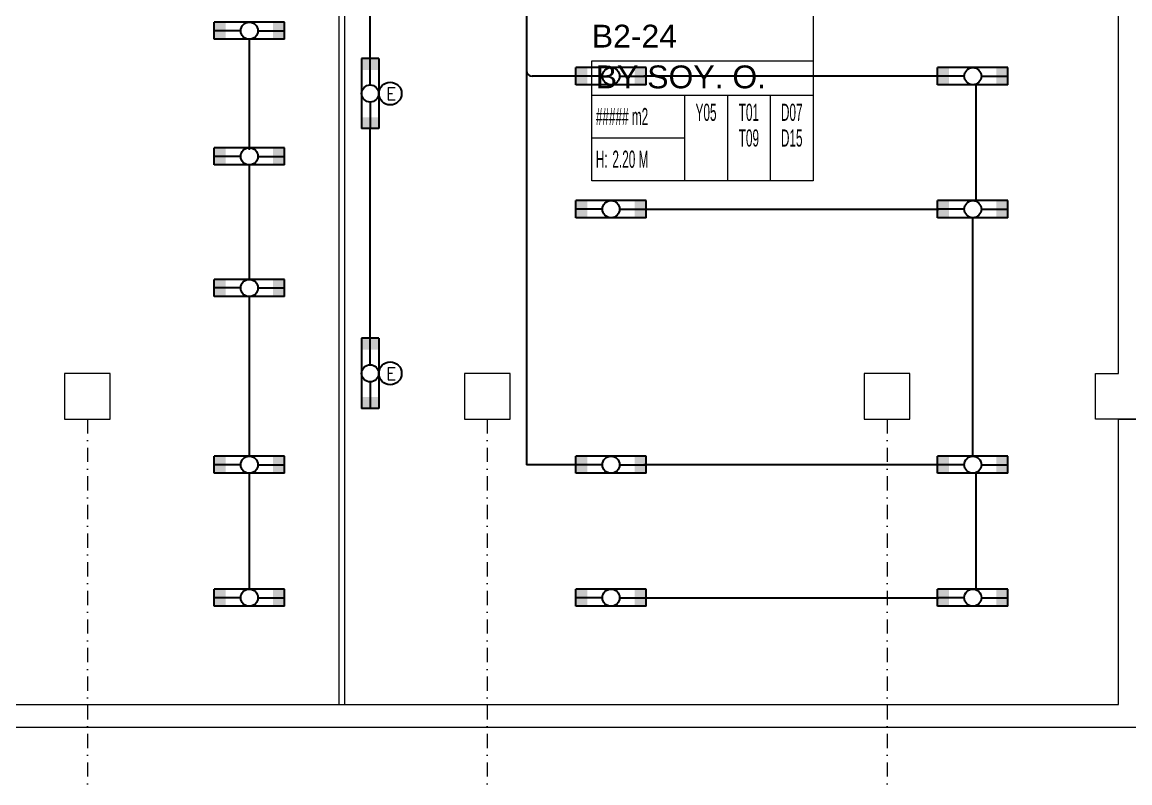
# Model space of a CAD drawing. Header units: metres. Extents: x -13316 to 152404, y -3899 to 30226.
# Drawn here: x 10786 to 12725, y -317 to 1015 of the extents above; entities that cross this region are included whole.
import ezdxf
from ezdxf.enums import TextEntityAlignment as Align

# ---------------------------------------------------------------- set-up
doc = ezdxf.new("R2010")
doc.units = ezdxf.units.M
doc.header["$LTSCALE"] = 100
doc.header["$MEASUREMENT"] = 0
doc.linetypes.add('DASHDOT2', pattern=[0.5, 0.25, -0.125, 0, -0.125])
doc.layers.get('0').update_dxf_attribs({"color": 9, "lineweight": 9})
for name, color, linetype, lineweight in [('00', 9, 'Continuous', 9), ('01', 9, 'Continuous', 9), ('21_mahal200', 9, 'Continuous', 9), ('24', 9, 'DASHDOT2', 9), ('E-2x36 W SIVAÜSTÜ FLUORESAN ARMATÜR (ETANŞ)', 7, 'Continuous', 30), ('E-ACİL AYDINLATMA KİTİ', 7, 'Continuous', 30), ('E-KABLO', 7, 'Continuous', 30)]:
    doc.layers.add(name, color=color, linetype=linetype, lineweight=lineweight)
doc.styles.add('Arial', font='arial.ttf', dxfattribs={"height": 2.5})
doc.styles.add('E-YAZI', font='txttw.shx')
doc.styles.add('MuuM_TEXT-STANDART', font='ARIALN.TTF')
doc.dimstyles.new('MuuM_DIM200', dxfattribs={"dimscale": 20, "dimtxt": 2, "dimasz": 1, "dimexe": 1, "dimexo": 1, "dimgap": 1, "dimtad": 1, "dimdec": 1, "dimrnd": 0.5, "dimdsep": 46, "dimtxsty": 'MuuM_TEXT-STANDART', "dimblk": 'ARCHTICK', "dimcen": 0, "dimdle": 0.15, "dimclrd": 256, "dimclre": 256, "dimclrt": 256, "dimadec": 0, "dimazin": 0, "dimtfac": 5, "dimtdec": 1, "dimtix": 1, "dimtmove": 2, "dimatfit": 3, "dimldrblk": 'DOT', "dimfxl": 3, "dimfxlon": 1, "dimtolj": 1, "dimlwd": -1, "dimlwe": -1, "dimarcsym": 0})

# ---------------------------------------------------------------- blocks, each defined once
blk = doc.blocks.new('p-akslar_yeni')
at = {"layer": '24'}
for points in [[(16995, -8575), (16995, -11897.2)], [(17695, -8575), (17695, -11897.2)], [(18395, -8575), (18395, -11897.2)]]:
    blk.add_lwpolyline(points, dxfattribs=at)
blk = doc.blocks.new('100_2x36 W SIVAÜSTÜ FLUORESAN ARMATÜR (ETANŞ)')
at = {"layer": 'E-2x36 W SIVAÜSTÜ FLUORESAN ARMATÜR (ETANŞ)', "color": 4}
for p, q in [((-6.15, 1.5), (6.15, 1.5)), ((-6.15, 1.5), (-6.15, -1.5)), ((-1.5, 0), (-6.15, 0)), ((1.5, 0), (6.15, 0)), ((6.15, 1.5), (6.15, -1.5)), ((-6.15, -1.5), (6.15, -1.5))]:
    blk.add_line(p, q, dxfattribs=at)
blk.add_circle((0, 0), 1.5, dxfattribs=at)
for points in [[(-4.15, 1.5), (-4.15, -1.5), (-6.15, 1.5), (-6.15, -1.5)], [(4.15, 1.5), (4.15, -1.5), (6.15, 1.5), (6.15, -1.5)]]:
    blk.add_solid(points, dxfattribs=at)
blk = doc.blocks.new('100_ACİL AYDINLATMA KİTİ')
at = {"layer": 'E-ACİL AYDINLATMA KİTİ', "color": 3}
blk.add_circle((0, 0), 1.25, dxfattribs=at)
at = {"layer": 'E-ACİL AYDINLATMA KİTİ', "color": 3, "style": 'E-YAZI'}
blk.add_text('E', height=1.34, dxfattribs=at).set_placement((-0.45, -0.69))
blk = doc.blocks.new('2.bod.sitatik')
at = {"layer": '01'}
blk.add_lwpolyline([(12425, -8630), (12345, -8630), (12345, -8550), (12385, -8550), (12385, -8550), (12385, -7830)], dxfattribs=at)
for points in [[(10540, -8630), (10620, -8630), (10620, -8550), (10540, -8550)], [(11240, -8630), (11320, -8630), (11320, -8550), (11240, -8550)], [(11940, -8630), (12020, -8630), (12020, -8550), (11940, -8550)]]:
    blk.add_lwpolyline(points, close=True, dxfattribs=at)
blk = doc.blocks.new('P-KURANGLEZ')
at = {"layer": '01'}
blk.add_lwpolyline([(7525, -500), (12385, -500), (12385, -5), (12385, 0), (12425, 0), (12425, -540), (7525, -540)], close=True, dxfattribs=at)
blk = doc.blocks.new('_ArchTick')
at = {"color": 0, "linetype": 'ByBlock', "const_width": 0.15}
blk.add_lwpolyline([(-0.5, -0.5), (0.5, 0.5)], dxfattribs=at)
blk = doc.blocks.new('_Dot')
at = {"color": 0, "linetype": 'ByBlock', "lineweight": -2}
blk.add_line((-0.5, 0), (-1, 0), dxfattribs=at)
at = {"color": 0, "linetype": 'ByBlock', "const_width": 0.5}
blk.add_lwpolyline([(-0.25, 0, 1), (0.25, 0, 1)], format="xyb", close=True, dxfattribs=at)
blk = doc.blocks.new('0_roomno2')
blk.add_lwpolyline([(19.375, -10.5), (0, -10.5), (0, 0), (19.375, 0)], close=True)
for points in [[(0, -3), (19.375, -3)], [(8.125, -3), (8.125, -10.5)], [(11.875, -3), (11.875, -10.5)], [(15.625, -3), (15.625, -10.5)], [(0, -6.75), (8.125, -6.75)]]:
    blk.add_lwpolyline(points)
at = {"style": 'MuuM_TEXT-STANDART', "width": 0.6}
blk.add_text('H:', height=1.5, dxfattribs=at).set_placement((0.35, -8.608), align=Align.MIDDLE_LEFT)
at = {"style": 'Arial'}
blk.add_attdef('ODANO', (0, 1.17), '', height=2, dxfattribs=at)
blk.add_attdef('MEKANADI', text='', height=2, dxfattribs=at).set_placement((0.35, -3), align=Align.BOTTOM_LEFT)
at = {"style": 'MuuM_TEXT-STANDART', "width": 0.6}
for tag, p in [('YER01', (10, -4.5)), ('TAVAN01', (13.75, -4.5)), ('DUVAR01', (17.5, -4.5)), ('YER02', (10, -6.75)), ('TAVAN02', (13.75, -6.75)), ('DUVAR02', (17.5, -6.75)), ('YER03', (10, -9)), ('TAVAN03', (13.75, -9)), ('DUVAR03', (17.5, -9))]:
    blk.add_attdef(tag, text='', height=1.5, dxfattribs=at).set_placement(p, align=Align.MIDDLE_CENTER)
for tag, p in [('M2', (0.35, -4.875)), ('TEMIZTAVANYUKSEKLIGI', (1.8, -8.608))]:
    blk.add_attdef(tag, text='', height=1.5, dxfattribs=at).set_placement(p, align=Align.MIDDLE_LEFT)
blk = doc.blocks.new('2.bod.Mimari')
at = {"layer": '00'}
for points in [[(11240, -7597.78), (11020, -7597.78), (11020, -9130)], [(11240, -7607.78), (11030, -7607.78), (11030, -9130)]]:
    blk.add_lwpolyline(points, dxfattribs=at)
at = {"layer": '01'}
blk.add_blockref('P-KURANGLEZ', (0, -8630), dxfattribs=at)
at = {"layer": '21_mahal200'}
ref = blk.add_blockref('0_roomno2', (11463.02, -8002.84), dxfattribs=dict(at, xscale=20, yscale=20, zscale=20))
ref.add_attrib('ODANO', 'B2-24', (11463.02, -7979.44), dxfattribs={"layer": '0', "height": 40, "style": 'Arial'})
ref.add_attrib('MEKANADI', 'BY SOY. O.', dxfattribs={"layer": '0', "height": 40, "style": 'Arial'}).set_placement((11470.02, -8062.84), align=Align.BOTTOM_LEFT)
ref.add_attrib('M2', '##### m2', dxfattribs={"layer": '0', "height": 30, "style": 'MuuM_TEXT-STANDART', "width": 0.6}).set_placement((11470.02, -8100.34), align=Align.MIDDLE_LEFT)
ref.add_attrib('TEMIZTAVANYUKSEKLIGI', '2.20 M', dxfattribs={"layer": '0', "height": 30, "style": 'MuuM_TEXT-STANDART', "width": 0.6}).set_placement((11499.02, -8174.99), align=Align.MIDDLE_LEFT)
ref.add_attrib('YER01', 'Y05', dxfattribs={"layer": '0', "height": 30, "style": 'MuuM_TEXT-STANDART', "width": 0.6}).set_placement((11663.02, -8092.84), align=Align.MIDDLE_CENTER)
ref.add_attrib('TAVAN01', 'T01', dxfattribs={"layer": '0', "height": 30, "style": 'MuuM_TEXT-STANDART', "width": 0.6}).set_placement((11738.02, -8092.84), align=Align.MIDDLE_CENTER)
ref.add_attrib('DUVAR01', 'D07', dxfattribs={"layer": '0', "height": 30, "style": 'MuuM_TEXT-STANDART', "width": 0.6}).set_placement((11813.02, -8092.84), align=Align.MIDDLE_CENTER)
ref.add_attrib('TAVAN02', 'T09', dxfattribs={"layer": '0', "height": 30, "style": 'MuuM_TEXT-STANDART', "width": 0.6}).set_placement((11738.02, -8137.84), align=Align.MIDDLE_CENTER)
ref.add_attrib('DUVAR02', 'D15', dxfattribs={"layer": '0', "height": 30, "style": 'MuuM_TEXT-STANDART', "width": 0.6}).set_placement((11813.02, -8137.84), align=Align.MIDDLE_CENTER)
blk.add_leader([(11850.52, -7725.34), (11850.52, -8002.84)], dimstyle='MuuM_DIM200', override={"dimasz": 1, "dimfxl": 10}, dxfattribs=at)

msp = doc.modelspace()

# ---------------------------------------------------------------- linework, layer by layer
at = {"layer": 'E-KABLO', "color": 6}
for p, q in [((11395, 951.5), (11395, 1359.46)), ((11668.45, 1078.66), (11668.45, 930.36)), ((11183.33, 985), (11183.33, 791.69)), ((11668.45, 930.36), (11668.45, 240)), ((11755.17, 920.36), (11678.45, 920.36)), ((12388.5, 920.36), (11874.19, 920.36)), ((12455.97, 701.3), (12455.97, 907.05)), ((11395, 461.5), (11395, 829.06)), ((11183.33, 765), (11183.33, 566.91)), ((11878.17, 687.54), (12390.61, 687.54)), ((12450, 255), (12450, 672.54)), ((11183.33, 534.51), (11183.33, 254.14)), ((11755.17, 240), (11668.45, 240)), ((12388.5, 240), (11874.19, 240)), ((11183.33, 225), (11183.33, 23.49)), ((12455.97, 20.94), (12455.97, 226.69)), ((11878.17, 7.18), (12390.61, 7.18))]:
    msp.add_line(p, q, dxfattribs=at)
msp.add_arc((11678.45, 930.36), 10, 180, 270, dxfattribs=at)

# ---------------------------------------------------------------- block references
for name in ['2.bod.sitatik', '2.bod.Mimari']:
    msp.add_blockref(name, (320, 8950))
at = {"layer": '24'}
msp.add_blockref('p-akslar_yeni', (-6095, 8895), dxfattribs=at)
at = {"layer": 'E-2x36 W SIVAÜSTÜ FLUORESAN ARMATÜR (ETANŞ)', "xscale": 10, "yscale": 10, "zscale": 10}
for p, rotation in [((11183.33, 1000), 180), ((11395, 890), 270), ((11816.67, 920.36), 180), ((12450, 920.36), 180), ((11183.33, 780), 180), ((11816.67, 687.54), 180), ((12450, 687.54), 180), ((11183.33, 549.51), 180), ((11395, 400), 270), ((11183.33, 240), 180), ((11816.67, 240), 180), ((12450, 240), 180), ((11183.33, 7.18), 180), ((11816.67, 7.18), 180), ((12450, 7.18), 180)]:
    msp.add_blockref('100_2x36 W SIVAÜSTÜ FLUORESAN ARMATÜR (ETANŞ)', p, dxfattribs=dict(at, rotation=rotation))
at = {"layer": 'E-ACİL AYDINLATMA KİTİ', "xscale": 16, "yscale": 16, "zscale": 16}
for p in [(11430.02, 890), (11430.02, 400)]:
    msp.add_blockref('100_ACİL AYDINLATMA KİTİ', p, dxfattribs=at)

doc.saveas('drawing.dxf')
